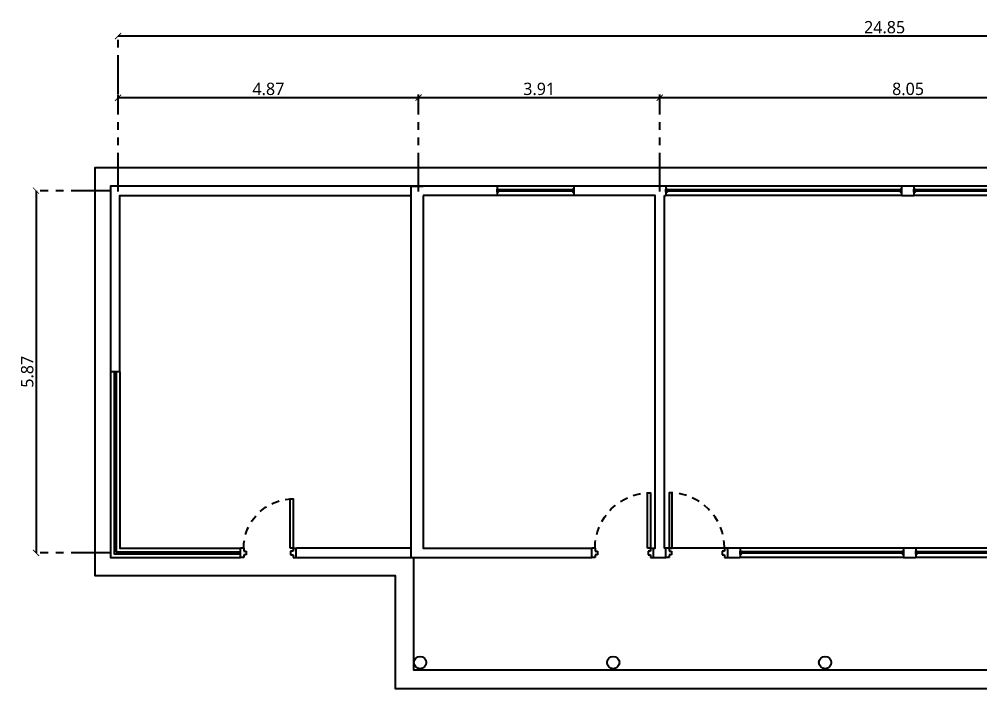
# Model space of a CAD drawing. Header units: metres. Extents: x 258817 to 259192, y 1878716 to 1878911.
# Drawn here: x 259001.53 to 259017.1, y 1878790.66 to 1878801.52 of the extents above; entities that cross this region are included whole.
import ezdxf

# ---------------------------------------------------------------- set-up
doc = ezdxf.new("R2010")
doc.units = ezdxf.units.M
doc.header["$MEASUREMENT"] = 0
doc.linetypes.add('HIDDEN', pattern=[0.375, 0.25, -0.125])
doc.linetypes.add('PHANTOM2', pattern=[1.25, 0.625, -0.125, 0.125, -0.125, 0.125, -0.125])
for name, color, linetype in [('Puertas F', 5, 'Continuous'), ('Ventanas F', 40, 'Continuous'), ('Vistas', 7, 'Continuous')]:
    doc.layers.add(name, color=color, linetype=linetype)
doc.styles.add('100 dani medio', font='trebuc.ttf', dxfattribs={"height": 2})
doc.dimstyles.new('A100', dxfattribs={"dimscale": 0, "dimtxt": 2.5, "dimasz": 1, "dimexe": 0.5, "dimexo": 0.625, "dimgap": 0.4, "dimtad": 1, "dimdsep": 46, "dimtxsty": '100 dani medio', "dimblk": 'ARCHTICK', "dimcen": 2.5, "dimclrd": 1, "dimclre": 1, "dimclrt": 3, "dimadec": 0, "dimazin": 0, "dimtfac": 1, "dimtmove": 1, "dimatfit": 3, "dimfxl": 1, "dimarcsym": 0})

# ---------------------------------------------------------------- blocks, each defined once
blk = doc.blocks.new('*U46')
blk.add_wipeout([(193.598, 122.767), (192.598, 122.767), (192.598, 122.972), (193.598, 122.972)]).dxf.layer = 'Puertas F'
at = {"layer": 'Puertas F', "color": 6}
blk.add_line((192.598, 122.942), (192.598, 122.792), dxfattribs=at)
at = {"layer": 'Puertas F', "color": 1}
for p, q in [((192.648, 122.942), (192.598, 122.942)), ((192.648, 122.901), (192.648, 122.942)), ((192.688, 122.901), (192.648, 122.901)), ((192.688, 122.838), (192.688, 122.901)), ((193.508, 122.901), (193.548, 122.901)), ((193.548, 122.942), (193.598, 122.942)), ((193.548, 122.901), (193.548, 122.942)), ((192.648, 122.792), (192.598, 122.792)), ((192.648, 122.792), (192.648, 122.838)), ((192.648, 122.838), (192.688, 122.838))]:
    blk.add_line(p, q, dxfattribs=at)
at = {"color": 1}
blk.add_wipeout([(193.498, 122.792), (193.498, 121.892), (193.548, 121.892), (193.548, 122.792)], dxfattribs=at).dxf.layer = 'Puertas F'
at = {"layer": 'Puertas F', "color": 1}
for p, q in [((193.508, 122.838), (193.508, 122.901)), ((193.548, 122.838), (193.508, 122.838)), ((193.548, 122.792), (193.548, 122.838)), ((193.548, 122.792), (193.598, 122.792))]:
    blk.add_line(p, q, dxfattribs=at)
at = {"layer": 'Puertas F', "color": 6}
blk.add_line((193.598, 122.942), (193.598, 122.792), dxfattribs=at)
at = {"layer": 'Puertas F', "color": 1}
blk.add_lwpolyline([(193.498, 122.792), (193.498, 121.892), (193.548, 121.892), (193.548, 122.792)], close=True, dxfattribs=at)
at = {"layer": 'Puertas F', "color": 1, "linetype": 'HIDDEN', "ltscale": 0.5}
blk.add_arc((193.548, 122.792), 0.9, 180, 270, dxfattribs=at)
blk = doc.blocks.new('*U47')
blk.add_wipeout([(193.598, 122.767), (192.598, 122.767), (192.598, 122.972), (193.598, 122.972)]).dxf.layer = 'Puertas F'
at = {"layer": 'Puertas F', "color": 6}
blk.add_line((192.598, 122.942), (192.598, 122.792), dxfattribs=at)
at = {"layer": 'Puertas F', "color": 1}
for p, q in [((192.648, 122.942), (192.598, 122.942)), ((192.648, 122.901), (192.648, 122.942)), ((192.688, 122.901), (192.648, 122.901)), ((192.688, 122.838), (192.688, 122.901)), ((193.508, 122.901), (193.548, 122.901)), ((193.548, 122.942), (193.598, 122.942)), ((193.548, 122.901), (193.548, 122.942)), ((192.648, 122.792), (192.598, 122.792)), ((192.648, 122.792), (192.648, 122.838)), ((192.648, 122.838), (192.688, 122.838))]:
    blk.add_line(p, q, dxfattribs=at)
at = {"color": 1}
blk.add_wipeout([(193.498, 122.792), (193.498, 121.892), (193.548, 121.892), (193.548, 122.792)], dxfattribs=at).dxf.layer = 'Puertas F'
at = {"layer": 'Puertas F', "color": 1}
for p, q in [((193.508, 122.838), (193.508, 122.901)), ((193.548, 122.838), (193.508, 122.838)), ((193.548, 122.792), (193.548, 122.838)), ((193.548, 122.792), (193.598, 122.792))]:
    blk.add_line(p, q, dxfattribs=at)
at = {"layer": 'Puertas F', "color": 6}
blk.add_line((193.598, 122.942), (193.598, 122.792), dxfattribs=at)
at = {"layer": 'Puertas F', "color": 1}
blk.add_lwpolyline([(193.498, 122.792), (193.498, 121.892), (193.548, 121.892), (193.548, 122.792)], close=True, dxfattribs=at)
at = {"layer": 'Puertas F', "color": 1, "linetype": 'HIDDEN', "ltscale": 0.5}
blk.add_arc((193.548, 122.792), 0.9, 180, 270, dxfattribs=at)
blk = doc.blocks.new('*U35')
blk.add_wipeout([(214.297, 152.477), (214.297, 152.252), (210.497, 152.252), (210.497, 152.477)]).dxf.layer = 'Ventanas F'
at = {"layer": 'Ventanas F', "color": 1}
for p, q in [((214.28, 152.371), (210.514, 152.371)), ((214.28, 152.352), (210.514, 152.352))]:
    blk.add_line(p, q, dxfattribs=at)
for points in [[(214.297, 152.44), (210.497, 152.44)], [(214.297, 152.29), (210.497, 152.29)]]:
    blk.add_lwpolyline(points, dxfattribs=at)
at = {"layer": 'Ventanas F', "color": 6}
for points in [[(210.497, 152.29), (210.497, 152.44)], [(214.297, 152.29), (214.297, 152.44)]]:
    blk.add_lwpolyline(points, dxfattribs=at)
at = {"layer": 'Ventanas F', "color": 1}
for points in [[(210.497, 152.386), (210.497, 152.34), (210.514, 152.34), (210.514, 152.386)], [(214.297, 152.386), (214.297, 152.34), (214.28, 152.34), (214.28, 152.386)]]:
    blk.add_lwpolyline(points, close=True, dxfattribs=at)
blk = doc.blocks.new('*U36')
blk.add_wipeout([(213.147, 152.477), (213.147, 152.252), (210.497, 152.252), (210.497, 152.477)]).dxf.layer = 'Ventanas F'
at = {"layer": 'Ventanas F', "color": 1}
for p, q in [((213.13, 152.371), (210.514, 152.371)), ((213.13, 152.352), (210.514, 152.352))]:
    blk.add_line(p, q, dxfattribs=at)
for points in [[(213.147, 152.44), (210.497, 152.44)], [(213.147, 152.29), (210.497, 152.29)]]:
    blk.add_lwpolyline(points, dxfattribs=at)
at = {"layer": 'Ventanas F', "color": 6}
for points in [[(210.497, 152.29), (210.497, 152.44)], [(213.147, 152.29), (213.147, 152.44)]]:
    blk.add_lwpolyline(points, dxfattribs=at)
at = {"layer": 'Ventanas F', "color": 1}
for points in [[(210.497, 152.386), (210.497, 152.34), (210.514, 152.34), (210.514, 152.386)], [(213.147, 152.386), (213.147, 152.34), (213.13, 152.34), (213.13, 152.386)]]:
    blk.add_lwpolyline(points, close=True, dxfattribs=at)
blk = doc.blocks.new('*U40')
blk.add_wipeout([(193.598, 122.767), (192.698, 122.767), (192.698, 122.972), (193.598, 122.972)]).dxf.layer = 'Puertas F'
at = {"layer": 'Puertas F', "color": 6}
blk.add_line((192.698, 122.942), (192.698, 122.792), dxfattribs=at)
at = {"layer": 'Puertas F', "color": 1}
for p, q in [((192.748, 122.942), (192.698, 122.942)), ((192.748, 122.901), (192.748, 122.942)), ((192.788, 122.901), (192.748, 122.901)), ((192.788, 122.838), (192.788, 122.901)), ((193.508, 122.901), (193.548, 122.901)), ((193.548, 122.942), (193.598, 122.942)), ((193.548, 122.901), (193.548, 122.942)), ((192.748, 122.792), (192.698, 122.792)), ((192.748, 122.792), (192.748, 122.838)), ((192.748, 122.838), (192.788, 122.838))]:
    blk.add_line(p, q, dxfattribs=at)
at = {"color": 1}
blk.add_wipeout([(193.498, 122.792), (193.498, 121.992), (193.548, 121.992), (193.548, 122.792)], dxfattribs=at).dxf.layer = 'Puertas F'
at = {"layer": 'Puertas F', "color": 1}
for p, q in [((193.508, 122.838), (193.508, 122.901)), ((193.548, 122.838), (193.508, 122.838)), ((193.548, 122.792), (193.548, 122.838)), ((193.548, 122.792), (193.598, 122.792))]:
    blk.add_line(p, q, dxfattribs=at)
at = {"layer": 'Puertas F', "color": 6}
blk.add_line((193.598, 122.942), (193.598, 122.792), dxfattribs=at)
at = {"layer": 'Puertas F', "color": 1}
blk.add_lwpolyline([(193.498, 122.792), (193.498, 121.992), (193.548, 121.992), (193.548, 122.792)], close=True, dxfattribs=at)
at = {"layer": 'Puertas F', "color": 1, "linetype": 'HIDDEN', "ltscale": 0.5}
blk.add_arc((193.548, 122.792), 0.8, 180, 270, dxfattribs=at)
blk = doc.blocks.new('_ArchTick')
at = {"color": 0, "linetype": 'ByBlock', "const_width": 0.15}
blk.add_lwpolyline([(-0.5, -0.5), (0.5, 0.5)], dxfattribs=at)
blk = doc.blocks.new('*D53')
at = {"layer": 'Defpoints', "color": 0, "transparency": 16777216}
for p in [(259011.912, 1878800.243), (259011.912, 1878798.66), (259019.962, 1878798.66)]:
    blk.add_point(p, dxfattribs=at)
at = {"layer": 'Vistas', "color": 1, "linetype": 'PHANTOM2', "lineweight": -2, "transparency": 16777216}
for p, q in [((259011.912, 1878798.723), (259011.912, 1878800.293)), ((259019.962, 1878798.723), (259019.962, 1878800.293))]:
    blk.add_line(p, q, dxfattribs=at)
at = {"layer": 'Vistas', "color": 1, "lineweight": -2, "transparency": 16777216}
blk.add_line((259019.962, 1878800.243), (259011.912, 1878800.243), dxfattribs=at)
at = {"layer": 'Vistas', "color": 1, "lineweight": -2, "transparency": 16777216, "xscale": 0.1, "yscale": 0.1, "zscale": 0.1, "rotation": 180}
blk.add_blockref('_ArchTick', (259011.912, 1878800.243), dxfattribs=at)
at = {"layer": 'Vistas', "color": 1, "lineweight": -2, "transparency": 16777216, "xscale": 0.1, "yscale": 0.1, "zscale": 0.1}
blk.add_blockref('_ArchTick', (259019.962, 1878800.243), dxfattribs=at)
at = {"layer": 'Vistas', "color": 3, "transparency": 16777216, "insert": (259015.937, 1878800.385), "char_height": 0.2, "attachment_point": 5, "style": '100 dani medio'}
blk.add_mtext('8.05', dxfattribs=at)
blk = doc.blocks.new('*D54')
at = {"layer": 'Defpoints', "color": 0, "transparency": 16777216}
for p in [(259008.002, 1878800.243), (259008.002, 1878798.66), (259011.912, 1878798.66)]:
    blk.add_point(p, dxfattribs=at)
at = {"layer": 'Vistas', "color": 1, "linetype": 'PHANTOM2', "lineweight": -2, "transparency": 16777216}
for p, q in [((259008.002, 1878798.723), (259008.002, 1878800.293)), ((259011.912, 1878798.723), (259011.912, 1878800.293))]:
    blk.add_line(p, q, dxfattribs=at)
at = {"layer": 'Vistas', "color": 1, "lineweight": -2, "transparency": 16777216}
blk.add_line((259011.912, 1878800.243), (259008.002, 1878800.243), dxfattribs=at)
at = {"layer": 'Vistas', "color": 1, "lineweight": -2, "transparency": 16777216, "xscale": 0.1, "yscale": 0.1, "zscale": 0.1, "rotation": 180}
blk.add_blockref('_ArchTick', (259008.002, 1878800.243), dxfattribs=at)
at = {"layer": 'Vistas', "color": 1, "lineweight": -2, "transparency": 16777216, "xscale": 0.1, "yscale": 0.1, "zscale": 0.1}
blk.add_blockref('_ArchTick', (259011.912, 1878800.243), dxfattribs=at)
at = {"layer": 'Vistas', "color": 3, "transparency": 16777216, "insert": (259009.957, 1878800.385), "char_height": 0.2, "attachment_point": 5, "style": '100 dani medio'}
blk.add_mtext('3.91', dxfattribs=at)
blk = doc.blocks.new('*D55')
at = {"layer": 'Defpoints', "color": 0, "transparency": 16777216}
for p in [(259003.132, 1878800.243), (259003.132, 1878798.66), (259008.002, 1878798.66)]:
    blk.add_point(p, dxfattribs=at)
at = {"layer": 'Vistas', "color": 1, "linetype": 'PHANTOM2', "lineweight": -2, "transparency": 16777216}
for p, q in [((259003.132, 1878798.723), (259003.132, 1878800.293)), ((259008.002, 1878798.723), (259008.002, 1878800.293))]:
    blk.add_line(p, q, dxfattribs=at)
at = {"layer": 'Vistas', "color": 1, "lineweight": -2, "transparency": 16777216}
blk.add_line((259008.002, 1878800.243), (259003.132, 1878800.243), dxfattribs=at)
at = {"layer": 'Vistas', "color": 1, "lineweight": -2, "transparency": 16777216, "xscale": 0.1, "yscale": 0.1, "zscale": 0.1, "rotation": 180}
blk.add_blockref('_ArchTick', (259003.132, 1878800.243), dxfattribs=at)
at = {"layer": 'Vistas', "color": 1, "lineweight": -2, "transparency": 16777216, "xscale": 0.1, "yscale": 0.1, "zscale": 0.1}
blk.add_blockref('_ArchTick', (259008.002, 1878800.243), dxfattribs=at)
at = {"layer": 'Vistas', "color": 3, "transparency": 16777216, "insert": (259005.567, 1878800.385), "char_height": 0.2, "attachment_point": 5, "style": '100 dani medio'}
blk.add_mtext('4.87', dxfattribs=at)
blk = doc.blocks.new('*D56')
at = {"layer": 'Defpoints', "color": 0, "transparency": 16777216}
for p in [(259003.132, 1878801.243), (259003.132, 1878800.243), (259027.982, 1878800.243)]:
    blk.add_point(p, dxfattribs=at)
at = {"layer": 'Vistas', "color": 1, "linetype": 'PHANTOM2', "lineweight": -2, "transparency": 16777216}
for p, q in [((259003.132, 1878800.306), (259003.132, 1878801.293)), ((259027.982, 1878800.306), (259027.982, 1878801.293))]:
    blk.add_line(p, q, dxfattribs=at)
at = {"layer": 'Vistas', "color": 1, "lineweight": -2, "transparency": 16777216}
blk.add_line((259027.982, 1878801.243), (259003.132, 1878801.243), dxfattribs=at)
at = {"layer": 'Vistas', "color": 1, "lineweight": -2, "transparency": 16777216, "xscale": 0.1, "yscale": 0.1, "zscale": 0.1, "rotation": 180}
blk.add_blockref('_ArchTick', (259003.132, 1878801.243), dxfattribs=at)
at = {"layer": 'Vistas', "color": 1, "lineweight": -2, "transparency": 16777216, "xscale": 0.1, "yscale": 0.1, "zscale": 0.1}
blk.add_blockref('_ArchTick', (259027.982, 1878801.243), dxfattribs=at)
at = {"layer": 'Vistas', "color": 3, "transparency": 16777216, "insert": (259015.557, 1878801.385), "char_height": 0.2, "attachment_point": 5, "style": '100 dani medio'}
blk.add_mtext('24.85', dxfattribs=at)
blk = doc.blocks.new('*D57')
at = {"layer": 'Defpoints', "color": 0, "transparency": 16777216}
for p in [(259003.057, 1878798.735), (259001.801, 1878792.865), (259003.057, 1878792.865)]:
    blk.add_point(p, dxfattribs=at)
at = {"layer": 'Vistas', "color": 1, "linetype": 'PHANTOM2', "lineweight": -2, "transparency": 16777216}
for p, q in [((259002.995, 1878798.735), (259001.751, 1878798.735)), ((259002.995, 1878792.865), (259001.751, 1878792.865))]:
    blk.add_line(p, q, dxfattribs=at)
at = {"layer": 'Vistas', "color": 1, "lineweight": -2, "transparency": 16777216}
blk.add_line((259001.801, 1878798.735), (259001.801, 1878792.865), dxfattribs=at)
at = {"layer": 'Vistas', "color": 1, "lineweight": -2, "transparency": 16777216, "xscale": 0.1, "yscale": 0.1, "zscale": 0.1}
for p, rotation in [((259001.801, 1878798.735), 90), ((259001.801, 1878792.865), 270)]:
    blk.add_blockref('_ArchTick', p, dxfattribs=dict(at, rotation=rotation))
at = {"layer": 'Vistas', "color": 3, "transparency": 16777216, "insert": (259001.659, 1878795.8), "char_height": 0.2, "attachment_point": 5, "rotation": 90, "style": '100 dani medio'}
blk.add_mtext('5.87', dxfattribs=at)
blk = doc.blocks.new('*U41')
blk.add_wipeout([(211.737, 152.477), (211.737, 152.252), (210.497, 152.252), (210.497, 152.477)]).dxf.layer = 'Ventanas F'
at = {"layer": 'Ventanas F', "color": 1}
for p, q in [((211.72, 152.371), (210.514, 152.371)), ((211.72, 152.352), (210.514, 152.352))]:
    blk.add_line(p, q, dxfattribs=at)
for points in [[(211.737, 152.44), (210.497, 152.44)], [(211.737, 152.29), (210.497, 152.29)]]:
    blk.add_lwpolyline(points, dxfattribs=at)
at = {"layer": 'Ventanas F', "color": 6}
for points in [[(210.497, 152.29), (210.497, 152.44)], [(211.737, 152.29), (211.737, 152.44)]]:
    blk.add_lwpolyline(points, dxfattribs=at)
at = {"layer": 'Ventanas F', "color": 1}
for points in [[(210.497, 152.386), (210.497, 152.34), (210.514, 152.34), (210.514, 152.386)], [(211.737, 152.386), (211.737, 152.34), (211.72, 152.34), (211.72, 152.386)]]:
    blk.add_lwpolyline(points, close=True, dxfattribs=at)
blk = doc.blocks.new('*U49')
blk.add_wipeout([(214.317, 152.477), (214.317, 152.252), (210.497, 152.252), (210.497, 152.477)]).dxf.layer = 'Ventanas F'
at = {"layer": 'Ventanas F', "color": 1}
for p, q in [((214.3, 152.371), (210.514, 152.371)), ((214.3, 152.352), (210.514, 152.352))]:
    blk.add_line(p, q, dxfattribs=at)
for points in [[(214.317, 152.44), (210.497, 152.44)], [(214.317, 152.29), (210.497, 152.29)]]:
    blk.add_lwpolyline(points, dxfattribs=at)
at = {"layer": 'Ventanas F', "color": 6}
for points in [[(210.497, 152.29), (210.497, 152.44)], [(214.317, 152.29), (214.317, 152.44)]]:
    blk.add_lwpolyline(points, dxfattribs=at)
at = {"layer": 'Ventanas F', "color": 1}
for points in [[(210.497, 152.386), (210.497, 152.34), (210.514, 152.34), (210.514, 152.386)], [(214.317, 152.386), (214.317, 152.34), (214.3, 152.34), (214.3, 152.386)]]:
    blk.add_lwpolyline(points, close=True, dxfattribs=at)
blk = doc.blocks.new('*U51')
blk.add_wipeout([(214.317, 152.477), (214.317, 152.252), (210.487, 152.252), (210.487, 152.477)]).dxf.layer = 'Ventanas F'
at = {"layer": 'Ventanas F', "color": 1}
for p, q in [((214.3, 152.371), (210.504, 152.371)), ((214.3, 152.352), (210.504, 152.352))]:
    blk.add_line(p, q, dxfattribs=at)
for points in [[(214.317, 152.44), (210.487, 152.44)], [(214.317, 152.29), (210.487, 152.29)]]:
    blk.add_lwpolyline(points, dxfattribs=at)
at = {"layer": 'Ventanas F', "color": 6}
for points in [[(210.487, 152.29), (210.487, 152.44)], [(214.317, 152.29), (214.317, 152.44)]]:
    blk.add_lwpolyline(points, dxfattribs=at)
at = {"layer": 'Ventanas F', "color": 1}
for points in [[(210.487, 152.386), (210.487, 152.34), (210.504, 152.34), (210.504, 152.386)], [(214.317, 152.386), (214.317, 152.34), (214.3, 152.34), (214.3, 152.386)]]:
    blk.add_lwpolyline(points, close=True, dxfattribs=at)

msp = doc.modelspace()

# ---------------------------------------------------------------- linework, layer by layer
at = {"layer": 'Vistas', "color": 1}
msp.add_lwpolyline([(259028.35744, 1878790.66047), (259007.62744, 1878790.66047), (259007.62744, 1878792.49047), (259002.75744, 1878792.49047), (259002.75744, 1878799.11047), (259028.35744, 1878799.11047)], close=True, dxfattribs=at)
at = {"layer": 'Vistas', "color": 3}
for points in [[(259007.87744, 1878798.81047), (259003.00744, 1878798.81047), (259003.00744, 1878795.80047)], [(259003.15744, 1878795.80047), (259003.15744, 1878798.66047), (259007.87744, 1878798.66047)], [(259003.15744, 1878795.80047), (259003.00744, 1878795.80047)], [(259007.87744, 1878792.94047), (259005.11744, 1878792.94047)], [(259005.11744, 1878792.79047), (259007.87744, 1878792.79047)]]:
    msp.add_lwpolyline(points, dxfattribs=at)
at = {"layer": 'Vistas'}
for points in [[(259007.87744, 1878792.79047), (259028.05744, 1878792.79047), (259028.05744, 1878798.81047), (259007.87744, 1878798.81047)], [(259008.07744, 1878798.66047), (259008.07744, 1878792.94047), (259011.83744, 1878792.94047), (259011.83744, 1878798.66047)]]:
    msp.add_lwpolyline(points, close=True, dxfattribs=at)
for points in [[(259007.87744, 1878798.81047), (259008.07744, 1878798.81047)], [(259007.92744, 1878792.79047), (259008.07744, 1878792.79047)]]:
    msp.add_lwpolyline(points, dxfattribs=at)
at = {"layer": 'Vistas', "color": 1}
msp.add_lwpolyline([(259028.05744, 1878792.79047), (259028.05744, 1878790.96047), (259007.92744, 1878790.96047), (259007.92744, 1878792.79047)], dxfattribs=at)
for centre, radius in [((259008.02744, 1878791.08547), 0.1), ((259011.15744, 1878791.08547), 0.1), ((259014.59244, 1878791.08547), 0.1005)]:
    msp.add_circle(centre, radius, dxfattribs=at)

# ---------------------------------------------------------------- dimensions: what is measured, and where the dimension line sits
at = {"layer": 'Vistas', "color": 8}
for base, p1, p2, angle, picture, middle in [((259003.13244, 1878801.24294), (259027.98244, 1878800.24306), (259003.13244, 1878800.24306), 180, '*D56', (259015.55744, 1878801.38469)), ((259003.13244, 1878800.24306), (259008.00244, 1878798.66047), (259003.13244, 1878798.66047), 180, '*D55', (259005.56744, 1878800.38481)), ((259008.00244, 1878800.24306), (259011.91244, 1878798.66047), (259008.00244, 1878798.66047), 180, '*D54', (259009.95744, 1878800.38515)), ((259011.91244, 1878800.24306), (259019.96244, 1878798.66047), (259011.91244, 1878798.66047), 180, '*D53', (259015.93744, 1878800.38481)), ((259001.80061, 1878792.86547), (259003.05744, 1878798.73547), (259003.05744, 1878792.86547), 90, '*D57', (259001.65886, 1878795.80047))]:
    dim = msp.add_linear_dim(base=base, p1=p1, p2=p2, angle=angle, dimstyle='A100', dxfattribs=at)
    dim.commit()
    dim.dimension.update_dxf_attribs({"geometry": picture, "text_midpoint": middle})

# ---------------------------------------------------------------- next in the draw order: block references
at = {"layer": 'Vistas', "xscale": -1, "rotation": 180}
msp.add_blockref('*U41', (258798.78047, 1878951.10043), dxfattribs=at)
at = {"layer": 'Vistas', "color": 1, "xscale": -1, "rotation": 180}
for name, p in [('*U46', (258818.21443, 1878915.73205)), ('*U40', (258812.41943, 1878915.73205))]:
    msp.add_blockref(name, p, dxfattribs=at)
at = {"layer": 'Vistas', "color": 1, "rotation": 180}
msp.add_blockref('*U47', (259205.61045, 1878915.73205), dxfattribs=at)

# ---------------------------------------------------------------- next in the draw order: linework, layer by layer
at = {"layer": 'Vistas'}
msp.add_lwpolyline([(259011.98744, 1878798.66047), (259019.88744, 1878798.66047), (259019.88744, 1878792.94047), (259011.98744, 1878792.94047)], close=True, dxfattribs=at)
at = {"layer": 'Vistas', "color": 3}
for points in [[(259003.00744, 1878795.80047), (259003.00744, 1878792.79047), (259005.11744, 1878792.79047)], [(259003.15744, 1878795.80047), (259003.15744, 1878792.94047), (259005.11744, 1878792.94047)]]:
    msp.add_lwpolyline(points, dxfattribs=at)
at = {"layer": 'Vistas', "color": 1}
for points in [[(259003.06744, 1878795.80047), (259003.06744, 1878792.85047), (259005.11744, 1878792.85047)], [(259003.09744, 1878795.80047), (259003.09744, 1878792.88047), (259005.11744, 1878792.88047)]]:
    msp.add_lwpolyline(points, dxfattribs=at)

# ---------------------------------------------------------------- next in the draw order: block references
at = {"layer": 'Vistas', "xscale": -1, "rotation": 180}
for name, p in [('*U49', (258801.51547, 1878951.10043)), ('*U51', (258805.54547, 1878951.10043)), ('*U36', (258802.71547, 1878945.23043)), ('*U35', (258805.56547, 1878945.23043))]:
    msp.add_blockref(name, p, dxfattribs=at)

doc.saveas('drawing.dxf')
